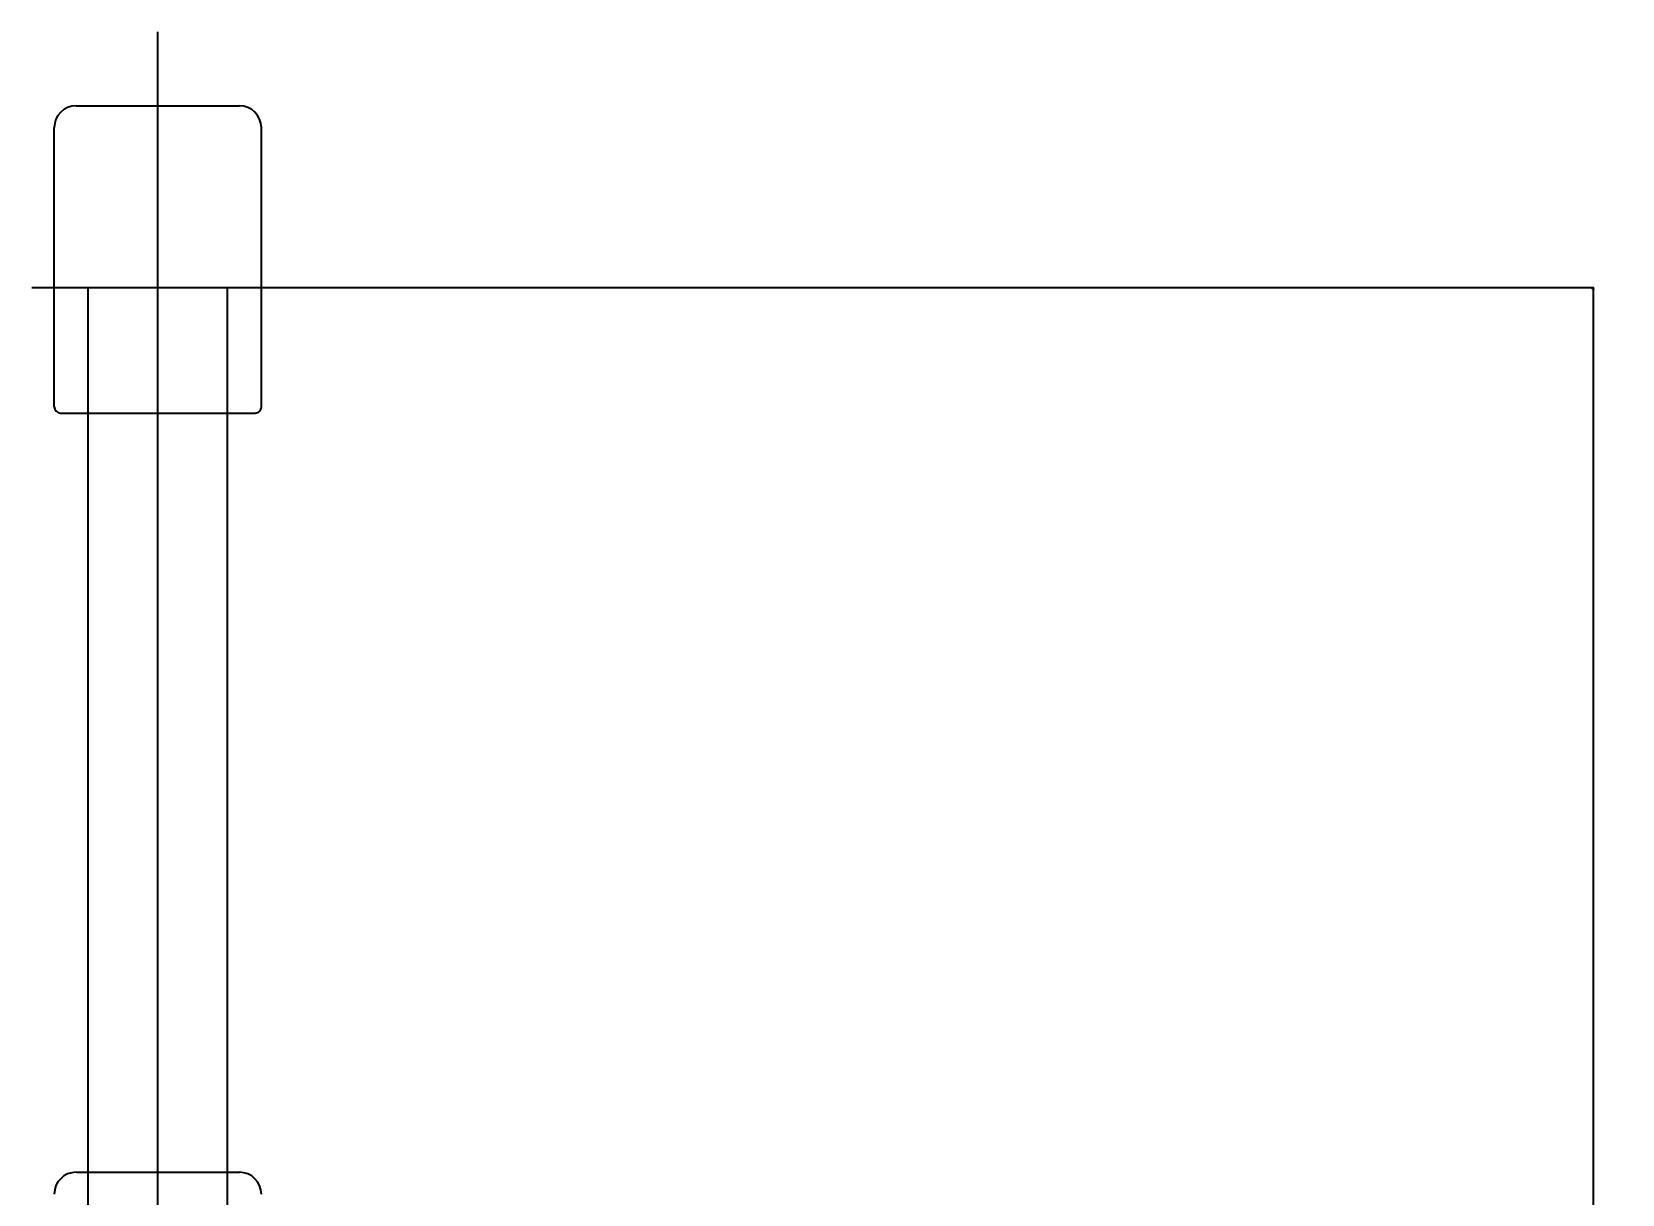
# Model space of a CAD drawing. Extents: x -31701 to 37626, y -27136 to 32271.
# Drawn here: x -21288 to -18754, y 19698 to 21551 of the extents above; entities that cross this region are included whole.
import ezdxf

# ---------------------------------------------------------------- set-up
doc = ezdxf.new("R2010")
doc.units = 0
doc.header["$PDMODE"] = 35
doc.layers.get('0').update_dxf_attribs({"linetype": 'CONTINUOUS'})
doc.layers.get('DEFPOINTS').update_dxf_attribs({"linetype": 'CONTINUOUS'})
doc.styles.add('MX_DIMTXSTY_2', font='txt.shx', dxfattribs={"width": 1.1, "bigfont": 'extfont.shx'})
doc.styles.add('MX_NOTE_STANDARD', font='txt.shx', dxfattribs={"bigfont": 'extfont.shx'})
doc.dimstyles.new('MXDIMSTYLE', dxfattribs={"dimtxt": 2.8, "dimasz": 2.5, "dimexe": 1, "dimexo": 0.5, "dimgap": 0.5, "dimtad": 1, "dimdsep": 46, "dimtxsty": 'MX_NOTE_STANDARD', "dimblk1": 'OPEN30', "dimblk2": 'OPEN30', "dimsah": 1, "dimcen": 2.5, "dimadec": 0, "dimazin": 0, "dimtfac": 1, "dimtmove": 0, "dimatfit": 3, "dimldrblk": 'OPEN30', "dimfxl": 1, "dimtzin": 0, "dimarcsym": 0})

# ---------------------------------------------------------------- blocks, each defined once
blk = doc.blocks.new('_OPEN30')
at = {"color": 0, "linetype": 'ByBlock', "lineweight": -2}
for p, q in [((-1, 0.267949), (0, 0)), ((0, 0), (-1, -0.267949)), ((0, 0), (-1, 0))]:
    blk.add_line(p, q, dxfattribs=at)
blk = doc.blocks.new('*D19')
at = {"color": 0, "linetype": 'Continuous', "lineweight": -2}
for p, q in [((-20888.337382, 21142.974889), (-18799.186747, 21142.974889)), ((-18800.186747, 21140.204889), (-18800.186747, 14645.744889)), ((-21170.769755, 14642.974889), (-18799.186747, 14642.974889))]:
    blk.add_line(p, q, dxfattribs=at)
at = {"layer": 'DEFPOINTS', "color": 0, "linetype": 'Continuous', "lineweight": 0}
for p in [(-20888.837382, 21142.974889), (-21171.269755, 14642.974889), (-18800.186747, 14642.974889)]:
    blk.add_point(p, dxfattribs=at)
at = {"color": 0, "linetype": 'Continuous', "lineweight": -2, "xscale": 2.77, "yscale": 2.77, "zscale": 2.77}
for p, rotation in [((-18800.186747, 21142.974889), 90), ((-18800.186747, 14642.974889), 270)]:
    blk.add_blockref('_OPEN30', p, dxfattribs=dict(at, rotation=rotation))
at = {"color": 0, "linetype": 'Continuous', "insert": (-18950.686747, 17892.974889), "char_height": 300, "attachment_point": 5, "rotation": 90, "line_spacing_factor": 0.792857, "style": 'MX_DIMTXSTY_2'}
blk.add_mtext('\\A1;6500', dxfattribs=at)

msp = doc.modelspace()

# ---------------------------------------------------------------- linework, layer by layer
at = {"color": 251, "linetype": 'Continuous'}
for p, q in [((-21087, 19080.06), (-21087, 21550.72)), ((-21217, 21432.97), (-20957, 21432.97)), ((-21252, 20952.97), (-21252, 21397.97)), ((-20922, 20952.97), (-20922, 21397.97)), ((-21287.73, 21142.97), (-20888.84, 21142.97)), ((-21198, 19167.78), (-21198, 21142.97)), ((-20976, 19167.78), (-20976, 21142.97)), ((-21242, 20942.97), (-20932, 20942.97)), ((-21217, 19732.97), (-20957, 19732.97))]:
    msp.add_line(p, q, dxfattribs=at)
for centre, radius, start, end in [((-21217, 21397.97), 35, 90, 179.99998), ((-20957, 21397.97), 35, 0.00002, 90), ((-21242, 20952.97), 10, 179.99998, 269.99996), ((-20932, 20952.97), 10, 269.99996, 0), ((-21217, 19697.97), 35, 90, 179.99998), ((-20957, 19697.97), 35, 0.00002, 90)]:
    msp.add_arc(centre, radius, start, end, dxfattribs=at)

# ---------------------------------------------------------------- dimensions: what is measured, and where the dimension line sits
at = {"color": 7, "linetype": 'Continuous'}
dim = msp.add_linear_dim(base=(-18800.19, 14642.97), p1=(-20888.84, 21142.97), p2=(-21171.27, 14642.97), angle=90, text='\\A1;<>', dimstyle='MXDIMSTYLE', override={"dimtxt": 300, "dimasz": 2.77, "dimdec": 1, "dimtxsty": 'MX_DIMTXSTY_2', "dimtzin": 8}, dxfattribs=at)
dim.commit()
dim.dimension.update_dxf_attribs({"geometry": '*D19', "text_midpoint": (-18800.19, 17892.97), "dimtype": 160})

doc.saveas('drawing.dxf')
